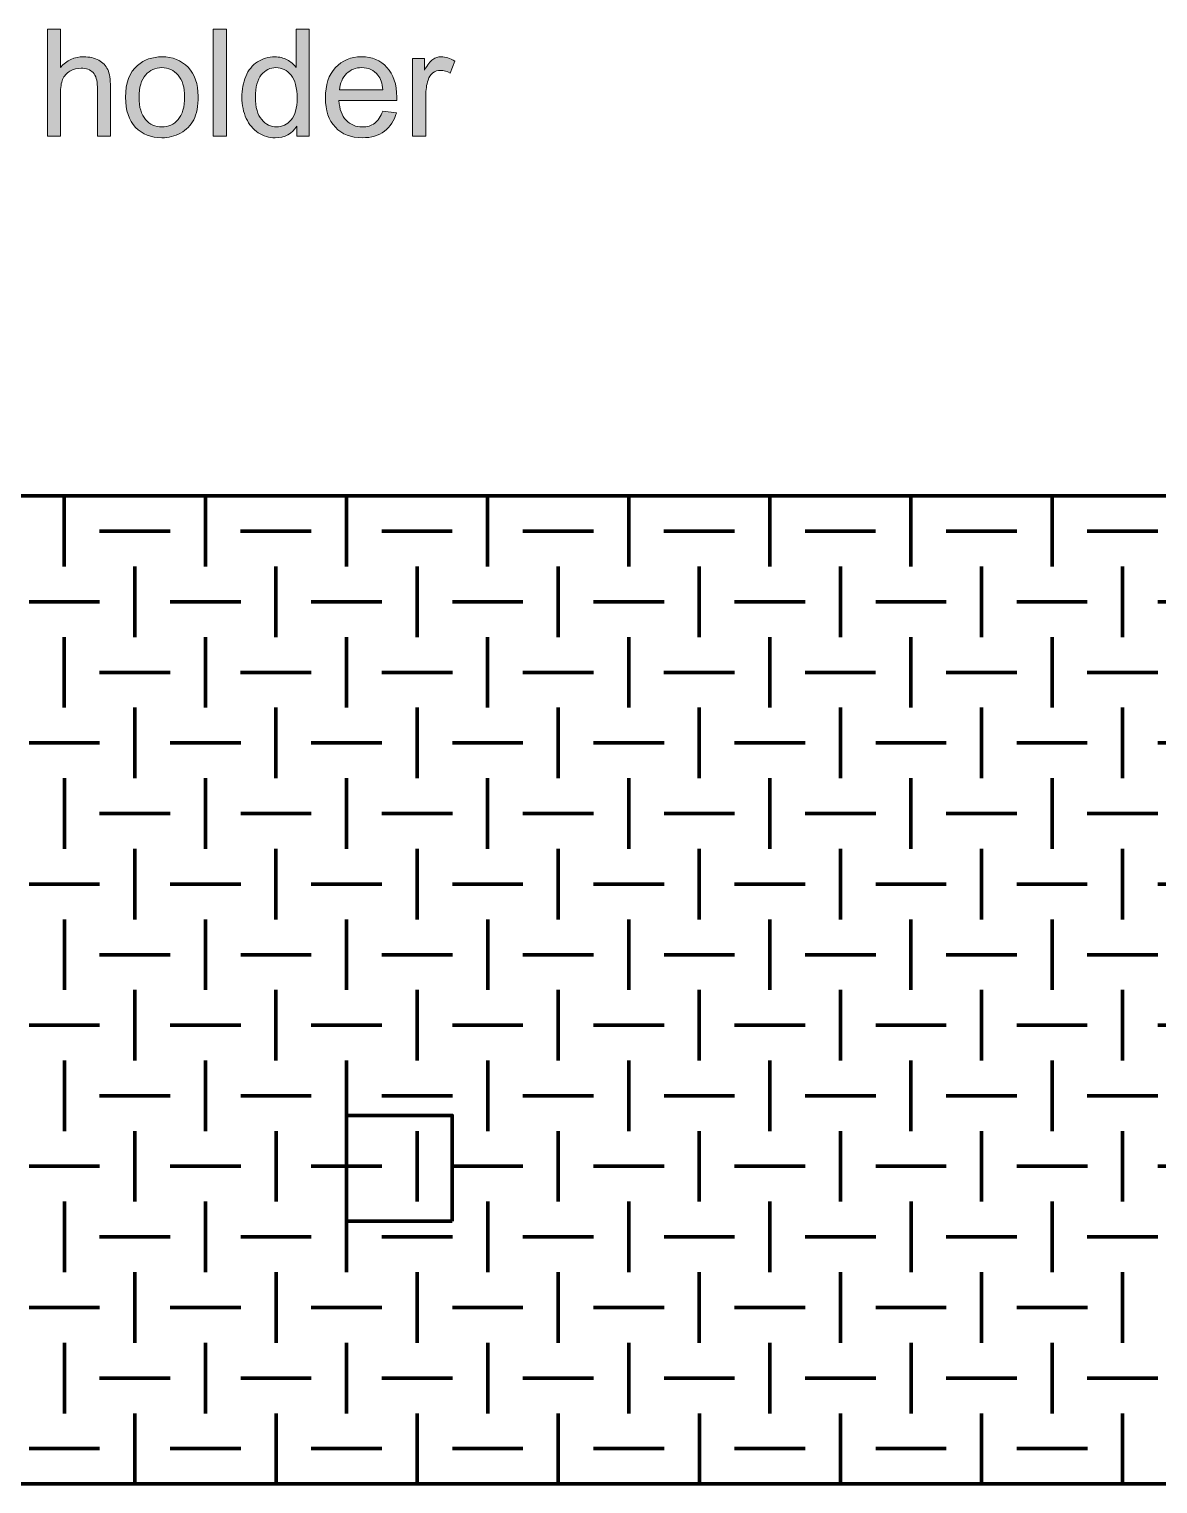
# Model space of a CAD drawing. Header units: inches. Extents: x 247 to 2765, y -1897 to -1110.
# Drawn here: x 1507.3 to 1539.3, y -1804.76 to -1763.53 of the extents above; entities that cross this region are included whole.
import ezdxf

# ---------------------------------------------------------------- set-up
doc = ezdxf.new("R2010")
doc.units = ezdxf.units.IN
doc.header["$MEASUREMENT"] = 0
doc.layers.add('Layer 1', color=7, linetype='Continuous')

# ---------------------------------------------------------------- blocks, each defined once
blk = doc.blocks.new('block 207')
at = {"layer": 'Layer 1', "color": 18, "lineweight": 70, "true_color": 0x010101}
for points in [[(1676.556, -1776.759), (1604.923, -1776.759), (1604.923, -1773.759), (1594.922, -1773.759), (1594.922, -1776.759), (1580.431, -1776.759), (1580.431, -1773.759), (1570.431, -1773.759), (1570.431, -1776.759), (1557.189, -1776.759), (1557.189, -1773.759), (1547.189, -1773.759), (1547.189, -1776.759), (1477.303, -1776.759), (1477.303, -1804.759), (1768.33, -1804.759)], [(1519.298, -1797.318), (1516.298, -1797.318), (1516.298, -1794.318), (1519.298, -1794.318), (1519.298, -1797.318)]]:
    blk.add_lwpolyline(points, dxfattribs=at)
blk = doc.blocks.new('block 208')
at = {"layer": 'Layer 1', "color": 240, "lineweight": 70, "true_color": 0xec2227}
for points in [[(1508.303, -1776.76), (1508.303, -1778.76)], [(1512.303, -1776.76), (1512.303, -1778.76)], [(1516.303, -1776.76), (1516.303, -1778.76)], [(1520.303, -1776.76), (1520.303, -1778.76)], [(1524.303, -1776.76), (1524.303, -1778.76)], [(1528.303, -1776.76), (1528.303, -1778.76)], [(1532.303, -1776.76), (1532.303, -1778.76)], [(1536.302, -1776.76), (1536.302, -1778.76)], [(1509.302, -1777.761), (1511.302, -1777.761)], [(1513.302, -1777.761), (1515.303, -1777.761)], [(1517.302, -1777.761), (1519.302, -1777.761)], [(1521.302, -1777.761), (1523.302, -1777.761)], [(1525.302, -1777.761), (1527.302, -1777.761)], [(1529.302, -1777.761), (1531.302, -1777.761)], [(1533.302, -1777.761), (1535.302, -1777.761)], [(1537.302, -1777.761), (1539.302, -1777.761)], [(1510.303, -1778.76), (1510.303, -1780.761)], [(1514.303, -1778.76), (1514.303, -1780.761)], [(1518.303, -1778.76), (1518.303, -1780.761)], [(1522.302, -1778.76), (1522.302, -1780.761)], [(1526.303, -1778.76), (1526.303, -1780.761)], [(1530.302, -1778.76), (1530.302, -1780.761)], [(1534.302, -1778.76), (1534.302, -1780.761)], [(1538.302, -1778.76), (1538.302, -1780.761)], [(1507.303, -1779.76), (1509.303, -1779.76)], [(1511.302, -1779.76), (1513.303, -1779.76)], [(1515.303, -1779.76), (1517.303, -1779.76)], [(1519.303, -1779.76), (1521.303, -1779.76)], [(1523.303, -1779.76), (1525.303, -1779.76)], [(1527.302, -1779.76), (1529.303, -1779.76)], [(1531.303, -1779.76), (1533.303, -1779.76)], [(1535.303, -1779.76), (1537.303, -1779.76)], [(1539.302, -1779.76), (1541.302, -1779.76)], [(1508.303, -1780.76), (1508.303, -1782.761)], [(1512.303, -1780.76), (1512.303, -1782.761)], [(1516.304, -1780.76), (1516.304, -1782.761)], [(1520.303, -1780.76), (1520.303, -1782.761)], [(1524.303, -1780.76), (1524.303, -1782.761)], [(1528.303, -1780.76), (1528.303, -1782.761)], [(1532.303, -1780.76), (1532.303, -1782.761)], [(1536.303, -1780.76), (1536.303, -1782.761)], [(1509.302, -1781.761), (1511.302, -1781.761)], [(1513.302, -1781.761), (1515.303, -1781.761)], [(1517.303, -1781.761), (1519.303, -1781.761)], [(1521.302, -1781.761), (1523.303, -1781.761)], [(1525.302, -1781.761), (1527.302, -1781.761)], [(1529.302, -1781.761), (1531.302, -1781.761)], [(1533.302, -1781.761), (1535.303, -1781.761)], [(1537.302, -1781.761), (1539.302, -1781.761)], [(1510.303, -1782.761), (1510.303, -1784.761)], [(1514.303, -1782.761), (1514.303, -1784.761)], [(1518.303, -1782.761), (1518.303, -1784.761)], [(1522.303, -1782.761), (1522.303, -1784.761)], [(1526.303, -1782.761), (1526.303, -1784.761)], [(1530.302, -1782.761), (1530.302, -1784.761)], [(1534.303, -1782.761), (1534.303, -1784.761)], [(1538.303, -1782.761), (1538.303, -1784.761)], [(1507.303, -1783.761), (1509.304, -1783.761)], [(1511.303, -1783.761), (1513.304, -1783.761)], [(1515.303, -1783.761), (1517.303, -1783.761)], [(1519.304, -1783.761), (1521.303, -1783.761)], [(1523.303, -1783.761), (1525.304, -1783.761)], [(1527.303, -1783.761), (1529.303, -1783.761)], [(1531.303, -1783.761), (1533.303, -1783.761)], [(1535.303, -1783.761), (1537.303, -1783.761)], [(1539.303, -1783.761), (1541.303, -1783.761)], [(1508.304, -1784.76), (1508.304, -1786.761)], [(1512.304, -1784.76), (1512.304, -1786.761)], [(1516.304, -1784.76), (1516.304, -1786.761)], [(1520.303, -1784.76), (1520.303, -1786.761)], [(1524.304, -1784.76), (1524.304, -1786.761)], [(1528.304, -1784.76), (1528.304, -1786.761)], [(1532.303, -1784.76), (1532.303, -1786.761)], [(1536.303, -1784.76), (1536.303, -1786.761)], [(1509.303, -1785.761), (1511.303, -1785.761)], [(1513.303, -1785.761), (1515.303, -1785.761)], [(1517.303, -1785.761), (1519.303, -1785.761)], [(1521.302, -1785.761), (1523.303, -1785.761)], [(1525.303, -1785.761), (1527.303, -1785.761)], [(1529.303, -1785.761), (1531.303, -1785.761)], [(1533.302, -1785.761), (1535.303, -1785.761)], [(1537.302, -1785.761), (1539.302, -1785.761)], [(1510.303, -1786.761), (1510.303, -1788.761)], [(1514.303, -1786.761), (1514.303, -1788.761)], [(1518.303, -1786.761), (1518.303, -1788.761)], [(1522.303, -1786.761), (1522.303, -1788.761)], [(1526.303, -1786.761), (1526.303, -1788.761)], [(1530.303, -1786.761), (1530.303, -1788.761)], [(1534.303, -1786.761), (1534.303, -1788.761)], [(1538.303, -1786.761), (1538.303, -1788.761)], [(1507.303, -1787.76), (1509.304, -1787.76)], [(1511.303, -1787.76), (1513.304, -1787.76)], [(1515.304, -1787.76), (1517.304, -1787.76)], [(1519.304, -1787.76), (1521.304, -1787.76)], [(1523.303, -1787.76), (1525.304, -1787.76)], [(1527.303, -1787.76), (1529.303, -1787.76)], [(1531.304, -1787.76), (1533.304, -1787.76)], [(1535.303, -1787.76), (1537.303, -1787.76)], [(1539.303, -1787.76), (1541.303, -1787.76)], [(1508.304, -1788.76), (1508.304, -1790.76)], [(1512.304, -1788.76), (1512.304, -1790.76)], [(1516.304, -1788.76), (1516.304, -1790.76)], [(1520.304, -1788.76), (1520.304, -1790.76)], [(1524.304, -1788.76), (1524.304, -1790.76)], [(1528.304, -1788.76), (1528.304, -1790.76)], [(1532.304, -1788.76), (1532.304, -1790.76)], [(1536.304, -1788.76), (1536.304, -1790.76)], [(1509.303, -1789.761), (1511.303, -1789.761)], [(1513.303, -1789.761), (1515.303, -1789.761)], [(1517.303, -1789.761), (1519.304, -1789.761)], [(1521.303, -1789.761), (1523.303, -1789.761)], [(1525.303, -1789.761), (1527.303, -1789.761)], [(1529.303, -1789.761), (1531.303, -1789.761)], [(1533.303, -1789.761), (1535.303, -1789.761)], [(1537.303, -1789.761), (1539.303, -1789.761)], [(1510.303, -1790.76), (1510.303, -1792.76)], [(1514.303, -1790.76), (1514.303, -1792.76)], [(1518.304, -1790.76), (1518.304, -1792.76)], [(1522.304, -1790.76), (1522.304, -1792.76)], [(1526.303, -1790.76), (1526.303, -1792.76)], [(1530.303, -1790.76), (1530.303, -1792.76)], [(1534.304, -1790.76), (1534.304, -1792.76)], [(1538.303, -1790.76), (1538.303, -1792.76)], [(1507.304, -1791.76), (1509.304, -1791.76)], [(1511.304, -1791.76), (1513.304, -1791.76)], [(1515.304, -1791.76), (1517.304, -1791.76)], [(1519.304, -1791.76), (1521.304, -1791.76)], [(1523.304, -1791.76), (1525.304, -1791.76)], [(1527.304, -1791.76), (1529.304, -1791.76)], [(1531.304, -1791.76), (1533.304, -1791.76)], [(1535.303, -1791.76), (1537.303, -1791.76)], [(1539.303, -1791.76), (1541.304, -1791.76)], [(1508.304, -1792.759), (1508.304, -1794.759)], [(1512.305, -1792.759), (1512.305, -1794.759)], [(1516.304, -1792.759), (1516.304, -1794.759)], [(1520.304, -1792.759), (1520.304, -1794.759)], [(1524.305, -1792.759), (1524.305, -1794.759)], [(1528.304, -1792.759), (1528.304, -1794.759)], [(1532.304, -1792.759), (1532.304, -1794.759)], [(1536.304, -1792.759), (1536.304, -1794.759)], [(1509.304, -1793.76), (1511.304, -1793.76)], [(1513.304, -1793.76), (1515.304, -1793.76)], [(1517.303, -1793.76), (1519.304, -1793.76)], [(1521.303, -1793.76), (1523.304, -1793.76)], [(1525.304, -1793.76), (1527.304, -1793.76)], [(1529.303, -1793.76), (1531.304, -1793.76)], [(1533.303, -1793.76), (1535.303, -1793.76)], [(1537.303, -1793.76), (1539.303, -1793.76)], [(1510.304, -1794.759), (1510.304, -1796.76)], [(1514.304, -1794.759), (1514.304, -1796.76)], [(1518.304, -1794.759), (1518.304, -1796.76)], [(1522.304, -1794.759), (1522.304, -1796.76)], [(1526.304, -1794.759), (1526.304, -1796.76)], [(1530.304, -1794.759), (1530.304, -1796.76)], [(1534.304, -1794.759), (1534.304, -1796.76)], [(1538.303, -1794.759), (1538.303, -1796.76)], [(1507.304, -1795.759), (1509.304, -1795.759)], [(1511.304, -1795.759), (1513.304, -1795.759)], [(1515.305, -1795.759), (1517.305, -1795.759)], [(1519.304, -1795.759), (1521.305, -1795.759)], [(1523.304, -1795.759), (1525.304, -1795.759)], [(1527.304, -1795.759), (1529.305, -1795.759)], [(1531.304, -1795.759), (1533.305, -1795.759)], [(1535.304, -1795.759), (1537.304, -1795.759)], [(1539.303, -1795.759), (1541.304, -1795.759)], [(1508.304, -1796.759), (1508.304, -1798.758)], [(1512.305, -1796.759), (1512.305, -1798.758)], [(1516.305, -1796.759), (1516.305, -1798.758)], [(1520.305, -1796.759), (1520.305, -1798.758)], [(1524.305, -1796.759), (1524.305, -1798.758)], [(1528.304, -1796.759), (1528.304, -1798.758)], [(1532.305, -1796.759), (1532.305, -1798.758)], [(1536.304, -1796.759), (1536.304, -1798.758)], [(1509.304, -1797.759), (1511.304, -1797.759)], [(1513.304, -1797.759), (1515.304, -1797.759)], [(1517.304, -1797.759), (1519.304, -1797.759)], [(1521.304, -1797.759), (1523.304, -1797.759)], [(1525.304, -1797.759), (1527.304, -1797.759)], [(1529.303, -1797.759), (1531.304, -1797.759)], [(1533.304, -1797.759), (1535.304, -1797.759)], [(1537.303, -1797.759), (1539.303, -1797.759)], [(1510.304, -1798.758), (1510.304, -1800.759)], [(1514.304, -1798.758), (1514.304, -1800.759)], [(1518.305, -1798.758), (1518.305, -1800.759)], [(1522.304, -1798.758), (1522.304, -1800.759)], [(1526.304, -1798.758), (1526.304, -1800.759)], [(1530.304, -1798.758), (1530.304, -1800.759)], [(1534.304, -1798.758), (1534.304, -1800.759)], [(1538.304, -1798.758), (1538.304, -1800.759)], [(1507.305, -1799.758), (1509.305, -1799.758)], [(1511.305, -1799.758), (1513.305, -1799.758)], [(1515.305, -1799.758), (1517.305, -1799.758)], [(1519.304, -1799.758), (1521.305, -1799.758)], [(1523.305, -1799.758), (1525.305, -1799.758)], [(1527.305, -1799.758), (1529.305, -1799.758)], [(1531.304, -1799.758), (1533.305, -1799.758)], [(1535.304, -1799.758), (1537.304, -1799.758)], [(1508.306, -1800.758), (1508.306, -1802.76)], [(1512.305, -1800.758), (1512.305, -1802.76)], [(1516.305, -1800.758), (1516.305, -1802.76)], [(1520.305, -1800.758), (1520.305, -1802.76)], [(1524.305, -1800.758), (1524.305, -1802.76)], [(1528.305, -1800.758), (1528.305, -1802.76)], [(1532.305, -1800.758), (1532.305, -1802.76)], [(1536.304, -1800.758), (1536.304, -1802.76)], [(1509.304, -1801.76), (1511.305, -1801.76)], [(1513.304, -1801.76), (1515.305, -1801.76)], [(1517.304, -1801.76), (1519.304, -1801.76)], [(1521.304, -1801.76), (1523.305, -1801.76)], [(1525.304, -1801.76), (1527.305, -1801.76)], [(1529.304, -1801.76), (1531.304, -1801.76)], [(1533.304, -1801.76), (1535.304, -1801.76)], [(1537.303, -1801.76), (1539.303, -1801.76)], [(1510.305, -1802.76), (1510.305, -1804.759)], [(1514.305, -1802.76), (1514.305, -1804.759)], [(1518.305, -1802.76), (1518.305, -1804.759)], [(1522.304, -1802.76), (1522.304, -1804.759)], [(1526.305, -1802.76), (1526.305, -1804.759)], [(1530.305, -1802.76), (1530.305, -1804.759)], [(1534.304, -1802.76), (1534.304, -1804.759)], [(1538.304, -1802.76), (1538.304, -1804.759)], [(1507.305, -1803.759), (1509.305, -1803.759)], [(1511.305, -1803.759), (1513.305, -1803.759)], [(1515.305, -1803.759), (1517.305, -1803.759)], [(1519.305, -1803.759), (1521.305, -1803.759)], [(1523.305, -1803.759), (1525.305, -1803.759)], [(1527.305, -1803.759), (1529.305, -1803.759)], [(1531.305, -1803.759), (1533.305, -1803.759)], [(1535.304, -1803.759), (1537.305, -1803.759)]]:
    blk.add_lwpolyline(points, dxfattribs=at)
blk = doc.blocks.new('block 206')
at = {"layer": 'Layer 1'}
for name in ['block 207', 'block 208']:
    blk.add_blockref(name, (0, 0), dxfattribs=at)
blk = doc.blocks.new('block 273')
at = {"layer": 'Layer 1', "true_color": 0x3cb54a}
h = blk.add_hatch(color=95, dxfattribs=at)
h.dxf.hatch_style = 2
edge = h.paths.add_edge_path()
edge.add_spline(control_points=[(1507.824, -1766.561), (1507.824, -1766.561), (1507.824, -1763.531), (1507.824, -1763.531), (1507.824, -1763.531), (1508.196, -1763.531), (1508.196, -1763.531), (1508.196, -1763.531), (1508.196, -1764.618), (1508.196, -1764.618), (1508.369, -1764.417), (1508.588, -1764.316), (1508.853, -1764.316), (1509.016, -1764.316), (1509.156, -1764.349), (1509.277, -1764.412), (1509.397, -1764.476), (1509.482, -1764.565), (1509.534, -1764.678), (1509.585, -1764.79), (1509.611, -1764.955), (1509.611, -1765.17), (1509.611, -1765.17), (1509.611, -1766.561), (1509.611, -1766.561), (1509.611, -1766.561), (1509.239, -1766.561), (1509.239, -1766.561), (1509.239, -1766.561), (1509.239, -1765.17), (1509.239, -1765.17), (1509.239, -1764.985), (1509.199, -1764.849), (1509.118, -1764.765), (1509.037, -1764.68), (1508.924, -1764.638), (1508.776, -1764.638), (1508.666, -1764.638), (1508.562, -1764.666), (1508.464, -1764.724), (1508.368, -1764.781), (1508.298, -1764.859), (1508.256, -1764.956), (1508.215, -1765.053), (1508.194, -1765.189), (1508.194, -1765.36), (1508.194, -1765.36), (1508.194, -1766.561), (1508.194, -1766.561), (1508.194, -1766.561), (1507.824, -1766.561), (1507.824, -1766.561), (1507.824, -1766.561), (1507.824, -1766.561), (1507.824, -1766.561)], knot_values=[0, 0, 0, 0, 1, 1, 1, 2, 2, 2, 3, 3, 3, 4, 4, 4, 5, 5, 5, 6, 6, 6, 7, 7, 7, 8, 8, 8, 9, 9, 9, 10, 10, 10, 11, 11, 11, 12, 12, 12, 13, 13, 13, 14, 14, 14, 15, 15, 15, 16, 16, 16, 17, 17, 17, 18, 18, 18, 18], degree=3, periodic=1)
h = blk.add_hatch(color=95, dxfattribs=at)
h.dxf.hatch_style = 2
h.paths.add_polyline_path([(1512.524, -1766.561), (1512.524, -1763.531), (1512.896, -1763.531), (1512.896, -1766.561)])
h = blk.add_hatch(color=95, dxfattribs=at)
h.dxf.hatch_style = 2
edge = h.paths.add_edge_path()
edge.add_spline(control_points=[(1514.897, -1766.561), (1514.897, -1766.561), (1514.897, -1766.284), (1514.897, -1766.284), (1514.757, -1766.502), (1514.553, -1766.611), (1514.283, -1766.611), (1514.108, -1766.611), (1513.947, -1766.563), (1513.8, -1766.467), (1513.654, -1766.371), (1513.541, -1766.236), (1513.459, -1766.062), (1513.379, -1765.889), (1513.338, -1765.69), (1513.338, -1765.466), (1513.338, -1765.247), (1513.375, -1765.048), (1513.448, -1764.87), (1513.521, -1764.693), (1513.632, -1764.554), (1513.778, -1764.46), (1513.924, -1764.365), (1514.087, -1764.318), (1514.268, -1764.318), (1514.4, -1764.318), (1514.518, -1764.345), (1514.621, -1764.401), (1514.724, -1764.457), (1514.808, -1764.529), (1514.873, -1764.619), (1514.873, -1764.619), (1514.873, -1763.532), (1514.873, -1763.532), (1514.873, -1763.532), (1515.244, -1763.532), (1515.244, -1763.532), (1515.244, -1763.532), (1515.244, -1766.563), (1515.244, -1766.563), (1515.244, -1766.563), (1514.898, -1766.563), (1514.898, -1766.563), (1514.898, -1766.563), (1514.898, -1766.562), (1514.898, -1766.562), (1514.898, -1766.562), (1514.897, -1766.562), (1514.897, -1766.562), (1514.897, -1766.562), (1514.897, -1766.561), (1514.897, -1766.561)], knot_values=[0, 0, 0, 0, 1, 1, 1, 2, 2, 2, 3, 3, 3, 4, 4, 4, 5, 5, 5, 6, 6, 6, 7, 7, 7, 8, 8, 8, 9, 9, 9, 10, 10, 10, 11, 11, 11, 12, 12, 12, 13, 13, 13, 14, 14, 14, 15, 15, 15, 16, 16, 16, 17, 17, 17, 17], degree=3, periodic=1)
edge = h.paths.add_edge_path()
edge.add_spline(control_points=[(1513.721, -1765.465), (1513.721, -1765.746), (1513.78, -1765.957), (1513.899, -1766.095), (1514.017, -1766.235), (1514.157, -1766.304), (1514.318, -1766.304), (1514.481, -1766.304), (1514.619, -1766.238), (1514.733, -1766.106), (1514.845, -1765.973), (1514.902, -1765.77), (1514.902, -1765.496), (1514.902, -1765.196), (1514.844, -1764.975), (1514.73, -1764.835), (1514.614, -1764.695), (1514.471, -1764.624), (1514.301, -1764.624), (1514.135, -1764.624), (1513.998, -1764.691), (1513.886, -1764.826), (1513.776, -1764.962), (1513.721, -1765.175), (1513.721, -1765.465)], knot_values=[0, 0, 0, 0, 1, 1, 1, 2, 2, 2, 3, 3, 3, 4, 4, 4, 5, 5, 5, 6, 6, 6, 7, 7, 7, 8, 8, 8, 8], degree=3, periodic=1)
h = blk.add_hatch(color=95, dxfattribs=at)
h.dxf.hatch_style = 2
edge = h.paths.add_edge_path()
edge.add_spline(control_points=[(1510.039, -1765.463), (1510.039, -1765.057), (1510.152, -1764.756), (1510.379, -1764.56), (1510.567, -1764.397), (1510.798, -1764.316), (1511.07, -1764.316), (1511.371, -1764.316), (1511.618, -1764.415), (1511.81, -1764.613), (1512.001, -1764.811), (1512.096, -1765.084), (1512.096, -1765.432), (1512.096, -1765.715), (1512.055, -1765.938), (1511.97, -1766.1), (1511.885, -1766.262), (1511.762, -1766.387), (1511.6, -1766.476), (1511.438, -1766.566), (1511.261, -1766.611), (1511.07, -1766.611), (1510.763, -1766.611), (1510.514, -1766.513), (1510.325, -1766.315), (1510.135, -1766.118), (1510.039, -1765.834), (1510.039, -1765.463)], knot_values=[0, 0, 0, 0, 1, 1, 1, 2, 2, 2, 3, 3, 3, 4, 4, 4, 5, 5, 5, 6, 6, 6, 7, 7, 7, 8, 8, 8, 9, 9, 9, 9], degree=3, periodic=1)
edge = h.paths.add_edge_path()
edge.add_spline(control_points=[(1510.422, -1765.463), (1510.422, -1765.744), (1510.484, -1765.956), (1510.605, -1766.095), (1510.728, -1766.235), (1510.882, -1766.305), (1511.069, -1766.305), (1511.252, -1766.305), (1511.407, -1766.235), (1511.53, -1766.094), (1511.652, -1765.954), (1511.713, -1765.739), (1511.713, -1765.451), (1511.713, -1765.179), (1511.652, -1764.973), (1511.529, -1764.834), (1511.405, -1764.695), (1511.253, -1764.624), (1511.07, -1764.624), (1510.883, -1764.624), (1510.728, -1764.694), (1510.606, -1764.833), (1510.484, -1764.972), (1510.422, -1765.183), (1510.422, -1765.463)], knot_values=[0, 0, 0, 0, 1, 1, 1, 2, 2, 2, 3, 3, 3, 4, 4, 4, 5, 5, 5, 6, 6, 6, 7, 7, 7, 8, 8, 8, 8], degree=3, periodic=1)
h = blk.add_hatch(color=95, dxfattribs=at)
h.dxf.hatch_style = 2
edge = h.paths.add_edge_path()
edge.add_spline(control_points=[(1517.33, -1765.854), (1517.33, -1765.854), (1517.715, -1765.902), (1517.715, -1765.902), (1517.653, -1766.126), (1517.542, -1766.301), (1517.378, -1766.425), (1517.214, -1766.549), (1517.004, -1766.61), (1516.75, -1766.61), (1516.429, -1766.61), (1516.174, -1766.512), (1515.986, -1766.313), (1515.798, -1766.115), (1515.704, -1765.838), (1515.704, -1765.482), (1515.704, -1765.112), (1515.799, -1764.826), (1515.989, -1764.622), (1516.179, -1764.417), (1516.426, -1764.316), (1516.73, -1764.316), (1517.024, -1764.316), (1517.263, -1764.416), (1517.449, -1764.616), (1517.634, -1764.816), (1517.728, -1765.097), (1517.728, -1765.46), (1517.728, -1765.482), (1517.727, -1765.515), (1517.725, -1765.559), (1517.725, -1765.559), (1516.088, -1765.559), (1516.088, -1765.559), (1516.102, -1765.8), (1516.17, -1765.985), (1516.293, -1766.112), (1516.416, -1766.241), (1516.569, -1766.305), (1516.752, -1766.305), (1516.888, -1766.305), (1517.005, -1766.269), (1517.101, -1766.197), (1517.197, -1766.125), (1517.273, -1766.011), (1517.33, -1765.854)], knot_values=[0, 0, 0, 0, 1, 1, 1, 2, 2, 2, 3, 3, 3, 4, 4, 4, 5, 5, 5, 6, 6, 6, 7, 7, 7, 8, 8, 8, 9, 9, 9, 10, 10, 10, 11, 11, 11, 12, 12, 12, 13, 13, 13, 14, 14, 14, 15, 15, 15, 15], degree=3, periodic=1)
edge = h.paths.add_edge_path()
edge.add_spline(control_points=[(1516.108, -1765.253), (1516.108, -1765.253), (1517.335, -1765.253), (1517.335, -1765.253), (1517.318, -1765.068), (1517.27, -1764.93), (1517.194, -1764.837), (1517.076, -1764.694), (1516.922, -1764.622), (1516.733, -1764.622), (1516.562, -1764.622), (1516.418, -1764.68), (1516.302, -1764.794), (1516.185, -1764.908), (1516.121, -1765.061), (1516.108, -1765.253)], knot_values=[0, 0, 0, 0, 1, 1, 1, 2, 2, 2, 3, 3, 3, 4, 4, 4, 5, 5, 5, 5], degree=3, periodic=1)
h = blk.add_hatch(color=95, dxfattribs=at)
h.dxf.hatch_style = 2
edge = h.paths.add_edge_path()
edge.add_spline(control_points=[(1518.177, -1766.561), (1518.177, -1766.561), (1518.177, -1764.366), (1518.177, -1764.366), (1518.177, -1764.366), (1518.512, -1764.366), (1518.512, -1764.366), (1518.512, -1764.366), (1518.512, -1764.698), (1518.512, -1764.698), (1518.598, -1764.543), (1518.677, -1764.44), (1518.749, -1764.39), (1518.821, -1764.34), (1518.901, -1764.316), (1518.988, -1764.316), (1519.113, -1764.316), (1519.241, -1764.355), (1519.37, -1764.436), (1519.37, -1764.436), (1519.243, -1764.781), (1519.243, -1764.781), (1519.151, -1764.727), (1519.06, -1764.7), (1518.97, -1764.7), (1518.89, -1764.7), (1518.816, -1764.724), (1518.751, -1764.773), (1518.687, -1764.823), (1518.641, -1764.89), (1518.613, -1764.977), (1518.571, -1765.109), (1518.55, -1765.254), (1518.55, -1765.411), (1518.55, -1765.411), (1518.55, -1766.561), (1518.55, -1766.561), (1518.55, -1766.561), (1518.177, -1766.561), (1518.177, -1766.561), (1518.177, -1766.561), (1518.177, -1766.561), (1518.177, -1766.561)], knot_values=[0, 0, 0, 0, 1, 1, 1, 2, 2, 2, 3, 3, 3, 4, 4, 4, 5, 5, 5, 6, 6, 6, 7, 7, 7, 8, 8, 8, 9, 9, 9, 10, 10, 10, 11, 11, 11, 12, 12, 12, 13, 13, 13, 14, 14, 14, 14], degree=3, periodic=1)
at = {"layer": 'Layer 1', "lineweight": 0}
blk.add_lwpolyline([(1512.524, -1766.561), (1512.524, -1763.531), (1512.896, -1763.531), (1512.896, -1766.561), (1512.524, -1766.561)], dxfattribs=at)
for points, knots in [([(1507.824, -1766.561), (1507.824, -1766.561), (1507.824, -1763.531), (1507.824, -1763.531), (1507.824, -1763.531), (1508.196, -1763.531), (1508.196, -1763.531), (1508.196, -1763.531), (1508.196, -1764.618), (1508.196, -1764.618), (1508.369, -1764.417), (1508.588, -1764.316), (1508.853, -1764.316), (1509.016, -1764.316), (1509.156, -1764.349), (1509.277, -1764.412), (1509.397, -1764.476), (1509.482, -1764.565), (1509.534, -1764.678), (1509.585, -1764.79), (1509.611, -1764.955), (1509.611, -1765.17), (1509.611, -1765.17), (1509.611, -1766.561), (1509.611, -1766.561), (1509.611, -1766.561), (1509.239, -1766.561), (1509.239, -1766.561), (1509.239, -1766.561), (1509.239, -1765.17), (1509.239, -1765.17), (1509.239, -1764.985), (1509.199, -1764.849), (1509.118, -1764.765), (1509.037, -1764.68), (1508.924, -1764.638), (1508.776, -1764.638), (1508.666, -1764.638), (1508.562, -1764.666), (1508.464, -1764.724), (1508.368, -1764.781), (1508.298, -1764.859), (1508.256, -1764.956), (1508.215, -1765.053), (1508.194, -1765.189), (1508.194, -1765.36), (1508.194, -1765.36), (1508.194, -1766.561), (1508.194, -1766.561), (1508.194, -1766.561), (1507.824, -1766.561), (1507.824, -1766.561), (1507.824, -1766.561), (1507.824, -1766.561), (1507.824, -1766.561)], [0, 0, 0, 0, 1, 1, 1, 2, 2, 2, 3, 3, 3, 4, 4, 4, 5, 5, 5, 6, 6, 6, 7, 7, 7, 8, 8, 8, 9, 9, 9, 10, 10, 10, 11, 11, 11, 12, 12, 12, 13, 13, 13, 14, 14, 14, 15, 15, 15, 16, 16, 16, 17, 17, 17, 18, 18, 18, 18]), ([(1514.897, -1766.561), (1514.897, -1766.561), (1514.897, -1766.284), (1514.897, -1766.284), (1514.757, -1766.502), (1514.553, -1766.611), (1514.283, -1766.611), (1514.108, -1766.611), (1513.947, -1766.563), (1513.8, -1766.467), (1513.654, -1766.371), (1513.541, -1766.236), (1513.459, -1766.062), (1513.379, -1765.889), (1513.338, -1765.69), (1513.338, -1765.466), (1513.338, -1765.247), (1513.375, -1765.048), (1513.448, -1764.87), (1513.521, -1764.693), (1513.632, -1764.554), (1513.778, -1764.46), (1513.924, -1764.365), (1514.087, -1764.318), (1514.268, -1764.318), (1514.4, -1764.318), (1514.518, -1764.345), (1514.621, -1764.401), (1514.724, -1764.457), (1514.808, -1764.529), (1514.873, -1764.619), (1514.873, -1764.619), (1514.873, -1763.532), (1514.873, -1763.532), (1514.873, -1763.532), (1515.244, -1763.532), (1515.244, -1763.532), (1515.244, -1763.532), (1515.244, -1766.563), (1515.244, -1766.563), (1515.244, -1766.563), (1514.898, -1766.563), (1514.898, -1766.563), (1514.898, -1766.563), (1514.898, -1766.562), (1514.898, -1766.562), (1514.898, -1766.562), (1514.897, -1766.562), (1514.897, -1766.562), (1514.897, -1766.562), (1514.897, -1766.561), (1514.897, -1766.561)], [0, 0, 0, 0, 1, 1, 1, 2, 2, 2, 3, 3, 3, 4, 4, 4, 5, 5, 5, 6, 6, 6, 7, 7, 7, 8, 8, 8, 9, 9, 9, 10, 10, 10, 11, 11, 11, 12, 12, 12, 13, 13, 13, 14, 14, 14, 15, 15, 15, 16, 16, 16, 17, 17, 17, 17]), ([(1510.039, -1765.463), (1510.039, -1765.057), (1510.152, -1764.756), (1510.379, -1764.56), (1510.567, -1764.397), (1510.798, -1764.316), (1511.07, -1764.316), (1511.371, -1764.316), (1511.618, -1764.415), (1511.81, -1764.613), (1512.001, -1764.811), (1512.096, -1765.084), (1512.096, -1765.432), (1512.096, -1765.715), (1512.055, -1765.938), (1511.97, -1766.1), (1511.885, -1766.262), (1511.762, -1766.387), (1511.6, -1766.476), (1511.438, -1766.566), (1511.261, -1766.611), (1511.07, -1766.611), (1510.763, -1766.611), (1510.514, -1766.513), (1510.325, -1766.315), (1510.135, -1766.118), (1510.039, -1765.834), (1510.039, -1765.463)], [0, 0, 0, 0, 1, 1, 1, 2, 2, 2, 3, 3, 3, 4, 4, 4, 5, 5, 5, 6, 6, 6, 7, 7, 7, 8, 8, 8, 9, 9, 9, 9]), ([(1517.33, -1765.854), (1517.33, -1765.854), (1517.715, -1765.902), (1517.715, -1765.902), (1517.653, -1766.126), (1517.542, -1766.301), (1517.378, -1766.425), (1517.214, -1766.549), (1517.004, -1766.61), (1516.75, -1766.61), (1516.429, -1766.61), (1516.174, -1766.512), (1515.986, -1766.313), (1515.798, -1766.115), (1515.704, -1765.838), (1515.704, -1765.482), (1515.704, -1765.112), (1515.799, -1764.826), (1515.989, -1764.622), (1516.179, -1764.417), (1516.426, -1764.316), (1516.73, -1764.316), (1517.024, -1764.316), (1517.263, -1764.416), (1517.449, -1764.616), (1517.634, -1764.816), (1517.728, -1765.097), (1517.728, -1765.46), (1517.728, -1765.482), (1517.727, -1765.515), (1517.725, -1765.559), (1517.725, -1765.559), (1516.088, -1765.559), (1516.088, -1765.559), (1516.102, -1765.8), (1516.17, -1765.985), (1516.293, -1766.112), (1516.416, -1766.241), (1516.569, -1766.305), (1516.752, -1766.305), (1516.888, -1766.305), (1517.005, -1766.269), (1517.101, -1766.197), (1517.197, -1766.125), (1517.273, -1766.011), (1517.33, -1765.854)], [0, 0, 0, 0, 1, 1, 1, 2, 2, 2, 3, 3, 3, 4, 4, 4, 5, 5, 5, 6, 6, 6, 7, 7, 7, 8, 8, 8, 9, 9, 9, 10, 10, 10, 11, 11, 11, 12, 12, 12, 13, 13, 13, 14, 14, 14, 15, 15, 15, 15]), ([(1518.177, -1766.561), (1518.177, -1766.561), (1518.177, -1764.366), (1518.177, -1764.366), (1518.177, -1764.366), (1518.512, -1764.366), (1518.512, -1764.366), (1518.512, -1764.366), (1518.512, -1764.698), (1518.512, -1764.698), (1518.598, -1764.543), (1518.677, -1764.44), (1518.749, -1764.39), (1518.821, -1764.34), (1518.901, -1764.316), (1518.988, -1764.316), (1519.113, -1764.316), (1519.241, -1764.355), (1519.37, -1764.436), (1519.37, -1764.436), (1519.243, -1764.781), (1519.243, -1764.781), (1519.151, -1764.727), (1519.06, -1764.7), (1518.97, -1764.7), (1518.89, -1764.7), (1518.816, -1764.724), (1518.751, -1764.773), (1518.687, -1764.823), (1518.641, -1764.89), (1518.613, -1764.977), (1518.571, -1765.109), (1518.55, -1765.254), (1518.55, -1765.411), (1518.55, -1765.411), (1518.55, -1766.561), (1518.55, -1766.561), (1518.55, -1766.561), (1518.177, -1766.561), (1518.177, -1766.561), (1518.177, -1766.561), (1518.177, -1766.561), (1518.177, -1766.561)], [0, 0, 0, 0, 1, 1, 1, 2, 2, 2, 3, 3, 3, 4, 4, 4, 5, 5, 5, 6, 6, 6, 7, 7, 7, 8, 8, 8, 9, 9, 9, 10, 10, 10, 11, 11, 11, 12, 12, 12, 13, 13, 13, 14, 14, 14, 14]), ([(1510.422, -1765.463), (1510.422, -1765.744), (1510.484, -1765.956), (1510.605, -1766.095), (1510.728, -1766.235), (1510.882, -1766.305), (1511.069, -1766.305), (1511.252, -1766.305), (1511.407, -1766.235), (1511.53, -1766.094), (1511.652, -1765.954), (1511.713, -1765.739), (1511.713, -1765.451), (1511.713, -1765.179), (1511.652, -1764.973), (1511.529, -1764.834), (1511.405, -1764.695), (1511.253, -1764.624), (1511.07, -1764.624), (1510.883, -1764.624), (1510.728, -1764.694), (1510.606, -1764.833), (1510.484, -1764.972), (1510.422, -1765.183), (1510.422, -1765.463)], [0, 0, 0, 0, 1, 1, 1, 2, 2, 2, 3, 3, 3, 4, 4, 4, 5, 5, 5, 6, 6, 6, 7, 7, 7, 8, 8, 8, 8]), ([(1513.721, -1765.465), (1513.721, -1765.746), (1513.78, -1765.957), (1513.899, -1766.095), (1514.017, -1766.235), (1514.157, -1766.304), (1514.318, -1766.304), (1514.481, -1766.304), (1514.619, -1766.238), (1514.733, -1766.106), (1514.845, -1765.973), (1514.902, -1765.77), (1514.902, -1765.496), (1514.902, -1765.196), (1514.844, -1764.975), (1514.73, -1764.835), (1514.614, -1764.695), (1514.471, -1764.624), (1514.301, -1764.624), (1514.135, -1764.624), (1513.998, -1764.691), (1513.886, -1764.826), (1513.776, -1764.962), (1513.721, -1765.175), (1513.721, -1765.465)], [0, 0, 0, 0, 1, 1, 1, 2, 2, 2, 3, 3, 3, 4, 4, 4, 5, 5, 5, 6, 6, 6, 7, 7, 7, 8, 8, 8, 8]), ([(1516.108, -1765.253), (1516.108, -1765.253), (1517.335, -1765.253), (1517.335, -1765.253), (1517.318, -1765.068), (1517.27, -1764.93), (1517.194, -1764.837), (1517.076, -1764.694), (1516.922, -1764.622), (1516.733, -1764.622), (1516.562, -1764.622), (1516.418, -1764.68), (1516.302, -1764.794), (1516.185, -1764.908), (1516.121, -1765.061), (1516.108, -1765.253)], [0, 0, 0, 0, 1, 1, 1, 2, 2, 2, 3, 3, 3, 4, 4, 4, 5, 5, 5, 5])]:
    blk.add_open_spline(points, degree=3, knots=knots, dxfattribs=at)

msp = doc.modelspace()

# ---------------------------------------------------------------- block references
at = {"layer": 'Layer 1'}
for name in ['block 273', 'block 206']:
    msp.add_blockref(name, (0, 0), dxfattribs=at)

doc.saveas('drawing.dxf')
